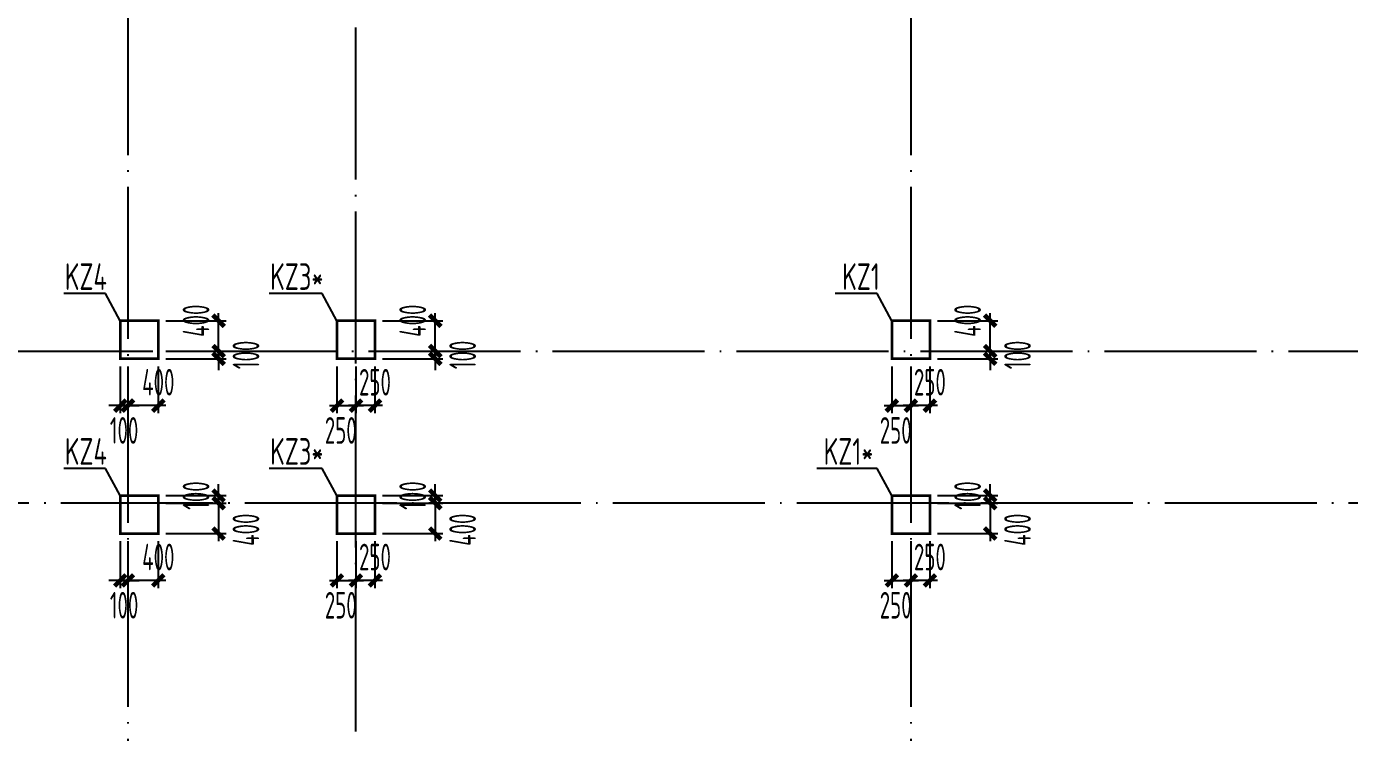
# Model space of a CAD drawing. Extents: x -472319 to -112444, y -516749 to -5704.
# Drawn here: x -418573 to -401168, y -349589 to -340299 of the extents above; entities that cross this region are included whole.
import ezdxf

# ---------------------------------------------------------------- set-up
doc = ezdxf.new("R2010")
doc.units = 0
doc.header["$LTSCALE"] = 100
doc.header["$MEASUREMENT"] = 0
doc.linetypes.add('CENTER', pattern=[2, 1.25, -0.25, 0.25, -0.25])
doc.linetypes.add('DOTE', pattern=[2.42, 2, -0.2, 0.02, -0.2])
for name, color, linetype in [('DOTE', 1, 'CENTER'), ('TEXT', 7, 'Continuous'), ('填充', 8, 'Continuous'), ('审核修改', 6, 'Continuous'), ('柱', 2, 'Continuous')]:
    doc.layers.add(name, color=color, linetype=linetype)
doc.styles.add('HZ', font='tssdeng.shx', dxfattribs={"width": 0.6, "height": 350, "bigfont": 'a.shx'})
doc.styles.add('TSSD_Dimension', font='Tssdeng.shx', dxfattribs={"width": 0.7, "bigfont": 'hztxt.shx'})
doc.dimstyles.new('DIMN', dxfattribs={"dimtxt": 350, "dimasz": 150, "dimexe": 100, "dimexo": 100, "dimgap": 75, "dimtad": 1, "dimdec": 0, "dimzin": 0, "dimdsep": 46, "dimtxsty": 'HZ', "dimblk": 'ARCHTICK', "dimcen": 0.09, "dimdle": 100, "dimclrd": 3, "dimclre": 3, "dimclrt": 7, "dimazin": 2, "dimtfac": 1, "dimtdec": 0, "dimtmove": 2, "dimatfit": 3, "dimldrblk": 'ARCHTICK', "dimfxl": 1, "dimtolj": 1, "dimtzin": 0, "dimarcsym": 0})

# ---------------------------------------------------------------- blocks, each defined once
blk = doc.blocks.new('_ArchTick')
at = {"color": 0, "linetype": 'ByBlock', "const_width": 0.4}
blk.add_lwpolyline([(-0.5, -0.5), (0.5, 0.5)], dxfattribs=at)
blk = doc.blocks.new('*D2093')
at = {"layer": 'Defpoints', "color": 0, "transparency": 16777216}
for p in [(-416838, -344571), (-416838, -344671), (-416045, -344671)]:
    blk.add_point(p, dxfattribs=at)
at = {"layer": '填充', "color": 3, "lineweight": -2, "transparency": 16777216}
for p, q in [((-416045, -344571), (-416045, -344421)), ((-416738, -344571), (-415945, -344571)), ((-416045, -344571), (-416045, -344671)), ((-416738, -344671), (-415945, -344671)), ((-416045, -344671), (-416045, -344821))]:
    blk.add_line(p, q, dxfattribs=at)
at = {"layer": '填充', "color": 3, "lineweight": -2, "transparency": 16777216, "xscale": 150, "yscale": 150, "zscale": 150}
for p, rotation in [((-416045, -344571), 270), ((-416045, -344671), 90)]:
    blk.add_blockref('_ArchTick', p, dxfattribs=dict(at, rotation=rotation))
at = {"layer": '填充', "color": 7, "transparency": 16777216, "insert": (-415685, -344621), "char_height": 350, "attachment_point": 5, "rotation": 90, "style": 'HZ'}
blk.add_mtext('\\A1;100', dxfattribs=at)
blk = doc.blocks.new('*D2094')
at = {"layer": 'Defpoints', "color": 0, "transparency": 16777216}
for p in [(-416838, -344171), (-416045, -344171), (-416838, -344571)]:
    blk.add_point(p, dxfattribs=at)
at = {"layer": '填充', "color": 3, "lineweight": -2, "transparency": 16777216}
for p, q in [((-416045, -344671), (-416045, -344071)), ((-416738, -344171), (-415945, -344171)), ((-416738, -344571), (-415945, -344571))]:
    blk.add_line(p, q, dxfattribs=at)
at = {"layer": '填充', "color": 3, "lineweight": -2, "transparency": 16777216, "xscale": 150, "yscale": 150, "zscale": 150}
for p, rotation in [((-416045, -344171), 90), ((-416045, -344571), 270)]:
    blk.add_blockref('_ArchTick', p, dxfattribs=dict(at, rotation=rotation))
at = {"layer": '填充', "color": 7, "transparency": 16777216, "insert": (-416342, -344171), "char_height": 350, "attachment_point": 5, "rotation": 90, "style": 'HZ'}
blk.add_mtext('\\A1;400', dxfattribs=at)
blk = doc.blocks.new('*D2095')
at = {"layer": 'Defpoints', "color": 0, "transparency": 16777216}
for p in [(-417338, -344671), (-417238, -344671), (-417238, -345288)]:
    blk.add_point(p, dxfattribs=at)
at = {"layer": '填充', "color": 3, "lineweight": -2, "transparency": 16777216}
for p, q in [((-417338, -344771), (-417338, -345388)), ((-417238, -344771), (-417238, -345388)), ((-417338, -345288), (-417488, -345288)), ((-417338, -345288), (-417238, -345288)), ((-417238, -345288), (-417088, -345288))]:
    blk.add_line(p, q, dxfattribs=at)
at = {"layer": '填充', "color": 3, "lineweight": -2, "transparency": 16777216, "xscale": 150, "yscale": 150, "zscale": 150}
blk.add_blockref('_ArchTick', (-417338, -345288), dxfattribs=at)
at = {"layer": '填充', "color": 3, "lineweight": -2, "transparency": 16777216, "xscale": 150, "yscale": 150, "zscale": 150, "rotation": 180}
blk.add_blockref('_ArchTick', (-417238, -345288), dxfattribs=at)
at = {"layer": '填充', "color": 7, "transparency": 16777216, "insert": (-417288, -345614), "char_height": 350, "attachment_point": 5, "style": 'HZ'}
blk.add_mtext('\\A1;100', dxfattribs=at)
blk = doc.blocks.new('*D2096')
at = {"layer": 'Defpoints', "color": 0, "transparency": 16777216}
for p in [(-417238, -344671), (-416838, -344671), (-417238, -345288)]:
    blk.add_point(p, dxfattribs=at)
at = {"layer": '填充', "color": 3, "lineweight": -2, "transparency": 16777216}
for p, q in [((-417238, -344771), (-417238, -345388)), ((-416838, -344771), (-416838, -345388)), ((-416738, -345288), (-417338, -345288))]:
    blk.add_line(p, q, dxfattribs=at)
at = {"layer": '填充', "color": 3, "lineweight": -2, "transparency": 16777216, "xscale": 150, "yscale": 150, "zscale": 150, "rotation": 180}
blk.add_blockref('_ArchTick', (-417238, -345288), dxfattribs=at)
at = {"layer": '填充', "color": 3, "lineweight": -2, "transparency": 16777216, "xscale": 150, "yscale": 150, "zscale": 150}
blk.add_blockref('_ArchTick', (-416838, -345288), dxfattribs=at)
at = {"layer": '填充', "color": 7, "transparency": 16777216, "insert": (-416838, -344980), "char_height": 350, "attachment_point": 5, "style": 'HZ'}
blk.add_mtext('\\A1;400', dxfattribs=at)
blk = doc.blocks.new('*D2097')
at = {"layer": 'Defpoints', "color": 0, "transparency": 16777216}
for p in [(-416838, -346571), (-416838, -346971), (-416045, -346971)]:
    blk.add_point(p, dxfattribs=at)
at = {"layer": '填充', "color": 3, "lineweight": -2, "transparency": 16777216}
for p, q in [((-416045, -346471), (-416045, -347071)), ((-416738, -346571), (-415945, -346571)), ((-416738, -346971), (-415945, -346971))]:
    blk.add_line(p, q, dxfattribs=at)
at = {"layer": '填充', "color": 3, "lineweight": -2, "transparency": 16777216, "xscale": 150, "yscale": 150, "zscale": 150}
for p, rotation in [((-416045, -346571), 90), ((-416045, -346971), 270)]:
    blk.add_blockref('_ArchTick', p, dxfattribs=dict(at, rotation=rotation))
at = {"layer": '填充', "color": 7, "transparency": 16777216, "insert": (-415685, -346921), "char_height": 350, "attachment_point": 5, "rotation": 90, "style": 'HZ'}
blk.add_mtext('\\A1;400', dxfattribs=at)
blk = doc.blocks.new('*D2098')
at = {"layer": 'Defpoints', "color": 0, "transparency": 16777216}
for p in [(-416838, -346471), (-416045, -346471), (-416838, -346571)]:
    blk.add_point(p, dxfattribs=at)
at = {"layer": '填充', "color": 3, "lineweight": -2, "transparency": 16777216}
for p, q in [((-416045, -346471), (-416045, -346321)), ((-416738, -346471), (-415945, -346471)), ((-416045, -346571), (-416045, -346471)), ((-416738, -346571), (-415945, -346571)), ((-416045, -346571), (-416045, -346721))]:
    blk.add_line(p, q, dxfattribs=at)
at = {"layer": '填充', "color": 3, "lineweight": -2, "transparency": 16777216, "xscale": 150, "yscale": 150, "zscale": 150}
for p, rotation in [((-416045, -346471), 270), ((-416045, -346571), 90)]:
    blk.add_blockref('_ArchTick', p, dxfattribs=dict(at, rotation=rotation))
at = {"layer": '填充', "color": 7, "transparency": 16777216, "insert": (-416342, -346471), "char_height": 350, "attachment_point": 5, "rotation": 90, "style": 'HZ'}
blk.add_mtext('\\A1;100', dxfattribs=at)
blk = doc.blocks.new('*D2099')
at = {"layer": 'Defpoints', "color": 0, "transparency": 16777216}
for p in [(-417338, -346971), (-417238, -346971), (-417238, -347588)]:
    blk.add_point(p, dxfattribs=at)
at = {"layer": '填充', "color": 3, "lineweight": -2, "transparency": 16777216}
for p, q in [((-417338, -347071), (-417338, -347688)), ((-417238, -347071), (-417238, -347688)), ((-417338, -347588), (-417488, -347588)), ((-417338, -347588), (-417238, -347588)), ((-417238, -347588), (-417088, -347588))]:
    blk.add_line(p, q, dxfattribs=at)
at = {"layer": '填充', "color": 3, "lineweight": -2, "transparency": 16777216, "xscale": 150, "yscale": 150, "zscale": 150}
blk.add_blockref('_ArchTick', (-417338, -347588), dxfattribs=at)
at = {"layer": '填充', "color": 3, "lineweight": -2, "transparency": 16777216, "xscale": 150, "yscale": 150, "zscale": 150, "rotation": 180}
blk.add_blockref('_ArchTick', (-417238, -347588), dxfattribs=at)
at = {"layer": '填充', "color": 7, "transparency": 16777216, "insert": (-417288, -347914), "char_height": 350, "attachment_point": 5, "style": 'HZ'}
blk.add_mtext('\\A1;100', dxfattribs=at)
blk = doc.blocks.new('*D2100')
at = {"layer": 'Defpoints', "color": 0, "transparency": 16777216}
for p in [(-417238, -346971), (-416838, -346971), (-417238, -347588)]:
    blk.add_point(p, dxfattribs=at)
at = {"layer": '填充', "color": 3, "lineweight": -2, "transparency": 16777216}
for p, q in [((-417238, -347071), (-417238, -347688)), ((-416838, -347071), (-416838, -347688)), ((-416738, -347588), (-417338, -347588))]:
    blk.add_line(p, q, dxfattribs=at)
at = {"layer": '填充', "color": 3, "lineweight": -2, "transparency": 16777216, "xscale": 150, "yscale": 150, "zscale": 150, "rotation": 180}
blk.add_blockref('_ArchTick', (-417238, -347588), dxfattribs=at)
at = {"layer": '填充', "color": 3, "lineweight": -2, "transparency": 16777216, "xscale": 150, "yscale": 150, "zscale": 150}
blk.add_blockref('_ArchTick', (-416838, -347588), dxfattribs=at)
at = {"layer": '填充', "color": 7, "transparency": 16777216, "insert": (-416838, -347280), "char_height": 350, "attachment_point": 5, "style": 'HZ'}
blk.add_mtext('\\A1;400', dxfattribs=at)
blk = doc.blocks.new('*D2101')
at = {"layer": 'Defpoints', "color": 0, "transparency": 16777216}
for p in [(-413988, -346571), (-413988, -346971), (-413195, -346971)]:
    blk.add_point(p, dxfattribs=at)
at = {"layer": '填充', "color": 3, "lineweight": -2, "transparency": 16777216}
for p, q in [((-413195, -346471), (-413195, -347071)), ((-413888, -346571), (-413095, -346571)), ((-413888, -346971), (-413095, -346971))]:
    blk.add_line(p, q, dxfattribs=at)
at = {"layer": '填充', "color": 3, "lineweight": -2, "transparency": 16777216, "xscale": 150, "yscale": 150, "zscale": 150}
for p, rotation in [((-413195, -346571), 90), ((-413195, -346971), 270)]:
    blk.add_blockref('_ArchTick', p, dxfattribs=dict(at, rotation=rotation))
at = {"layer": '填充', "color": 7, "transparency": 16777216, "insert": (-412835, -346921), "char_height": 350, "attachment_point": 5, "rotation": 90, "style": 'HZ'}
blk.add_mtext('\\A1;400', dxfattribs=at)
blk = doc.blocks.new('*D2102')
at = {"layer": 'Defpoints', "color": 0, "transparency": 16777216}
for p in [(-413988, -346471), (-413195, -346471), (-413988, -346571)]:
    blk.add_point(p, dxfattribs=at)
at = {"layer": '填充', "color": 3, "lineweight": -2, "transparency": 16777216}
for p, q in [((-413195, -346471), (-413195, -346321)), ((-413888, -346471), (-413095, -346471)), ((-413195, -346571), (-413195, -346471)), ((-413888, -346571), (-413095, -346571)), ((-413195, -346571), (-413195, -346721))]:
    blk.add_line(p, q, dxfattribs=at)
at = {"layer": '填充', "color": 3, "lineweight": -2, "transparency": 16777216, "xscale": 150, "yscale": 150, "zscale": 150}
for p, rotation in [((-413195, -346471), 270), ((-413195, -346571), 90)]:
    blk.add_blockref('_ArchTick', p, dxfattribs=dict(at, rotation=rotation))
at = {"layer": '填充', "color": 7, "transparency": 16777216, "insert": (-413492, -346471), "char_height": 350, "attachment_point": 5, "rotation": 90, "style": 'HZ'}
blk.add_mtext('\\A1;100', dxfattribs=at)
blk = doc.blocks.new('*D2103')
at = {"layer": 'Defpoints', "color": 0, "transparency": 16777216}
for p in [(-414488, -346971), (-414238, -346971), (-414238, -347588)]:
    blk.add_point(p, dxfattribs=at)
at = {"layer": '填充', "color": 3, "lineweight": -2, "transparency": 16777216}
for p, q in [((-414488, -347071), (-414488, -347688)), ((-414238, -347071), (-414238, -347688)), ((-414588, -347588), (-414138, -347588))]:
    blk.add_line(p, q, dxfattribs=at)
at = {"layer": '填充', "color": 3, "lineweight": -2, "transparency": 16777216, "xscale": 150, "yscale": 150, "zscale": 150, "rotation": 180}
blk.add_blockref('_ArchTick', (-414488, -347588), dxfattribs=at)
at = {"layer": '填充', "color": 3, "lineweight": -2, "transparency": 16777216, "xscale": 150, "yscale": 150, "zscale": 150}
blk.add_blockref('_ArchTick', (-414238, -347588), dxfattribs=at)
at = {"layer": '填充', "color": 7, "transparency": 16777216, "insert": (-414438, -347914), "char_height": 350, "attachment_point": 5, "style": 'HZ'}
blk.add_mtext('\\A1;250', dxfattribs=at)
blk = doc.blocks.new('*D2104')
at = {"layer": 'Defpoints', "color": 0, "transparency": 16777216}
for p in [(-414238, -346971), (-413988, -346971), (-414238, -347588)]:
    blk.add_point(p, dxfattribs=at)
at = {"layer": '填充', "color": 3, "lineweight": -2, "transparency": 16777216}
for p, q in [((-414238, -347071), (-414238, -347688)), ((-413988, -347071), (-413988, -347688)), ((-413888, -347588), (-414338, -347588))]:
    blk.add_line(p, q, dxfattribs=at)
at = {"layer": '填充', "color": 3, "lineweight": -2, "transparency": 16777216, "xscale": 150, "yscale": 150, "zscale": 150, "rotation": 180}
blk.add_blockref('_ArchTick', (-414238, -347588), dxfattribs=at)
at = {"layer": '填充', "color": 3, "lineweight": -2, "transparency": 16777216, "xscale": 150, "yscale": 150, "zscale": 150}
blk.add_blockref('_ArchTick', (-413988, -347588), dxfattribs=at)
at = {"layer": '填充', "color": 7, "transparency": 16777216, "insert": (-413988, -347280), "char_height": 350, "attachment_point": 5, "style": 'HZ'}
blk.add_mtext('\\A1;250', dxfattribs=at)
blk = doc.blocks.new('*D2105')
at = {"layer": 'Defpoints', "color": 0, "transparency": 16777216}
for p in [(-413988, -344571), (-413988, -344671), (-413195, -344671)]:
    blk.add_point(p, dxfattribs=at)
at = {"layer": '填充', "color": 3, "lineweight": -2, "transparency": 16777216}
for p, q in [((-413195, -344571), (-413195, -344421)), ((-413888, -344571), (-413095, -344571)), ((-413195, -344571), (-413195, -344671)), ((-413888, -344671), (-413095, -344671)), ((-413195, -344671), (-413195, -344821))]:
    blk.add_line(p, q, dxfattribs=at)
at = {"layer": '填充', "color": 3, "lineweight": -2, "transparency": 16777216, "xscale": 150, "yscale": 150, "zscale": 150}
for p, rotation in [((-413195, -344571), 270), ((-413195, -344671), 90)]:
    blk.add_blockref('_ArchTick', p, dxfattribs=dict(at, rotation=rotation))
at = {"layer": '填充', "color": 7, "transparency": 16777216, "insert": (-412835, -344621), "char_height": 350, "attachment_point": 5, "rotation": 90, "style": 'HZ'}
blk.add_mtext('\\A1;100', dxfattribs=at)
blk = doc.blocks.new('*D2106')
at = {"layer": 'Defpoints', "color": 0, "transparency": 16777216}
for p in [(-413988, -344171), (-413195, -344171), (-413988, -344571)]:
    blk.add_point(p, dxfattribs=at)
at = {"layer": '填充', "color": 3, "lineweight": -2, "transparency": 16777216}
for p, q in [((-413195, -344671), (-413195, -344071)), ((-413888, -344171), (-413095, -344171)), ((-413888, -344571), (-413095, -344571))]:
    blk.add_line(p, q, dxfattribs=at)
at = {"layer": '填充', "color": 3, "lineweight": -2, "transparency": 16777216, "xscale": 150, "yscale": 150, "zscale": 150}
for p, rotation in [((-413195, -344171), 90), ((-413195, -344571), 270)]:
    blk.add_blockref('_ArchTick', p, dxfattribs=dict(at, rotation=rotation))
at = {"layer": '填充', "color": 7, "transparency": 16777216, "insert": (-413492, -344171), "char_height": 350, "attachment_point": 5, "rotation": 90, "style": 'HZ'}
blk.add_mtext('\\A1;400', dxfattribs=at)
blk = doc.blocks.new('*D2107')
at = {"layer": 'Defpoints', "color": 0, "transparency": 16777216}
for p in [(-414488, -344671), (-414238, -344671), (-414238, -345288)]:
    blk.add_point(p, dxfattribs=at)
at = {"layer": '填充', "color": 3, "lineweight": -2, "transparency": 16777216}
for p, q in [((-414488, -344771), (-414488, -345388)), ((-414238, -344771), (-414238, -345388)), ((-414588, -345288), (-414138, -345288))]:
    blk.add_line(p, q, dxfattribs=at)
at = {"layer": '填充', "color": 3, "lineweight": -2, "transparency": 16777216, "xscale": 150, "yscale": 150, "zscale": 150, "rotation": 180}
blk.add_blockref('_ArchTick', (-414488, -345288), dxfattribs=at)
at = {"layer": '填充', "color": 3, "lineweight": -2, "transparency": 16777216, "xscale": 150, "yscale": 150, "zscale": 150}
blk.add_blockref('_ArchTick', (-414238, -345288), dxfattribs=at)
at = {"layer": '填充', "color": 7, "transparency": 16777216, "insert": (-414438, -345614), "char_height": 350, "attachment_point": 5, "style": 'HZ'}
blk.add_mtext('\\A1;250', dxfattribs=at)
blk = doc.blocks.new('*D2108')
at = {"layer": 'Defpoints', "color": 0, "transparency": 16777216}
for p in [(-414238, -344671), (-413988, -344671), (-414238, -345288)]:
    blk.add_point(p, dxfattribs=at)
at = {"layer": '填充', "color": 3, "lineweight": -2, "transparency": 16777216}
for p, q in [((-414238, -344771), (-414238, -345388)), ((-413988, -344771), (-413988, -345388)), ((-413888, -345288), (-414338, -345288))]:
    blk.add_line(p, q, dxfattribs=at)
at = {"layer": '填充', "color": 3, "lineweight": -2, "transparency": 16777216, "xscale": 150, "yscale": 150, "zscale": 150, "rotation": 180}
blk.add_blockref('_ArchTick', (-414238, -345288), dxfattribs=at)
at = {"layer": '填充', "color": 3, "lineweight": -2, "transparency": 16777216, "xscale": 150, "yscale": 150, "zscale": 150}
blk.add_blockref('_ArchTick', (-413988, -345288), dxfattribs=at)
at = {"layer": '填充', "color": 7, "transparency": 16777216, "insert": (-413988, -344980), "char_height": 350, "attachment_point": 5, "style": 'HZ'}
blk.add_mtext('\\A1;250', dxfattribs=at)
blk = doc.blocks.new('*D2117')
at = {"layer": 'Defpoints', "color": 0, "transparency": 16777216}
for p in [(-406688, -346571), (-406688, -346971), (-405895, -346971)]:
    blk.add_point(p, dxfattribs=at)
at = {"layer": '填充', "color": 3, "lineweight": -2, "transparency": 16777216}
for p, q in [((-405895, -346471), (-405895, -347071)), ((-406588, -346571), (-405795, -346571)), ((-406588, -346971), (-405795, -346971))]:
    blk.add_line(p, q, dxfattribs=at)
at = {"layer": '填充', "color": 3, "lineweight": -2, "transparency": 16777216, "xscale": 150, "yscale": 150, "zscale": 150}
for p, rotation in [((-405895, -346571), 90), ((-405895, -346971), 270)]:
    blk.add_blockref('_ArchTick', p, dxfattribs=dict(at, rotation=rotation))
at = {"layer": '填充', "color": 7, "transparency": 16777216, "insert": (-405535, -346921), "char_height": 350, "attachment_point": 5, "rotation": 90, "style": 'HZ'}
blk.add_mtext('\\A1;400', dxfattribs=at)
blk = doc.blocks.new('*D2118')
at = {"layer": 'Defpoints', "color": 0, "transparency": 16777216}
for p in [(-406688, -346471), (-405895, -346471), (-406688, -346571)]:
    blk.add_point(p, dxfattribs=at)
at = {"layer": '填充', "color": 3, "lineweight": -2, "transparency": 16777216}
for p, q in [((-405895, -346471), (-405895, -346321)), ((-406588, -346471), (-405795, -346471)), ((-405895, -346571), (-405895, -346471)), ((-406588, -346571), (-405795, -346571)), ((-405895, -346571), (-405895, -346721))]:
    blk.add_line(p, q, dxfattribs=at)
at = {"layer": '填充', "color": 3, "lineweight": -2, "transparency": 16777216, "xscale": 150, "yscale": 150, "zscale": 150}
for p, rotation in [((-405895, -346471), 270), ((-405895, -346571), 90)]:
    blk.add_blockref('_ArchTick', p, dxfattribs=dict(at, rotation=rotation))
at = {"layer": '填充', "color": 7, "transparency": 16777216, "insert": (-406192, -346471), "char_height": 350, "attachment_point": 5, "rotation": 90, "style": 'HZ'}
blk.add_mtext('\\A1;100', dxfattribs=at)
blk = doc.blocks.new('*D2119')
at = {"layer": 'Defpoints', "color": 0, "transparency": 16777216}
for p in [(-407188, -346971), (-406938, -346971), (-406938, -347588)]:
    blk.add_point(p, dxfattribs=at)
at = {"layer": '填充', "color": 3, "lineweight": -2, "transparency": 16777216}
for p, q in [((-407188, -347071), (-407188, -347688)), ((-406938, -347071), (-406938, -347688)), ((-407288, -347588), (-406838, -347588))]:
    blk.add_line(p, q, dxfattribs=at)
at = {"layer": '填充', "color": 3, "lineweight": -2, "transparency": 16777216, "xscale": 150, "yscale": 150, "zscale": 150, "rotation": 180}
blk.add_blockref('_ArchTick', (-407188, -347588), dxfattribs=at)
at = {"layer": '填充', "color": 3, "lineweight": -2, "transparency": 16777216, "xscale": 150, "yscale": 150, "zscale": 150}
blk.add_blockref('_ArchTick', (-406938, -347588), dxfattribs=at)
at = {"layer": '填充', "color": 7, "transparency": 16777216, "insert": (-407138, -347914), "char_height": 350, "attachment_point": 5, "style": 'HZ'}
blk.add_mtext('\\A1;250', dxfattribs=at)
blk = doc.blocks.new('*D2120')
at = {"layer": 'Defpoints', "color": 0, "transparency": 16777216}
for p in [(-406938, -346971), (-406688, -346971), (-406938, -347588)]:
    blk.add_point(p, dxfattribs=at)
at = {"layer": '填充', "color": 3, "lineweight": -2, "transparency": 16777216}
for p, q in [((-406938, -347071), (-406938, -347688)), ((-406688, -347071), (-406688, -347688)), ((-406588, -347588), (-407038, -347588))]:
    blk.add_line(p, q, dxfattribs=at)
at = {"layer": '填充', "color": 3, "lineweight": -2, "transparency": 16777216, "xscale": 150, "yscale": 150, "zscale": 150, "rotation": 180}
blk.add_blockref('_ArchTick', (-406938, -347588), dxfattribs=at)
at = {"layer": '填充', "color": 3, "lineweight": -2, "transparency": 16777216, "xscale": 150, "yscale": 150, "zscale": 150}
blk.add_blockref('_ArchTick', (-406688, -347588), dxfattribs=at)
at = {"layer": '填充', "color": 7, "transparency": 16777216, "insert": (-406688, -347280), "char_height": 350, "attachment_point": 5, "style": 'HZ'}
blk.add_mtext('\\A1;250', dxfattribs=at)
blk = doc.blocks.new('*D2121')
at = {"layer": 'Defpoints', "color": 0, "transparency": 16777216}
for p in [(-406688, -344571), (-406688, -344671), (-405895, -344671)]:
    blk.add_point(p, dxfattribs=at)
at = {"layer": '填充', "color": 3, "lineweight": -2, "transparency": 16777216}
for p, q in [((-405895, -344571), (-405895, -344421)), ((-406588, -344571), (-405795, -344571)), ((-405895, -344571), (-405895, -344671)), ((-406588, -344671), (-405795, -344671)), ((-405895, -344671), (-405895, -344821))]:
    blk.add_line(p, q, dxfattribs=at)
at = {"layer": '填充', "color": 3, "lineweight": -2, "transparency": 16777216, "xscale": 150, "yscale": 150, "zscale": 150}
for p, rotation in [((-405895, -344571), 270), ((-405895, -344671), 90)]:
    blk.add_blockref('_ArchTick', p, dxfattribs=dict(at, rotation=rotation))
at = {"layer": '填充', "color": 7, "transparency": 16777216, "insert": (-405535, -344621), "char_height": 350, "attachment_point": 5, "rotation": 90, "style": 'HZ'}
blk.add_mtext('\\A1;100', dxfattribs=at)
blk = doc.blocks.new('*D2122')
at = {"layer": 'Defpoints', "color": 0, "transparency": 16777216}
for p in [(-406688, -344171), (-405895, -344171), (-406688, -344571)]:
    blk.add_point(p, dxfattribs=at)
at = {"layer": '填充', "color": 3, "lineweight": -2, "transparency": 16777216}
for p, q in [((-405895, -344671), (-405895, -344071)), ((-406588, -344171), (-405795, -344171)), ((-406588, -344571), (-405795, -344571))]:
    blk.add_line(p, q, dxfattribs=at)
at = {"layer": '填充', "color": 3, "lineweight": -2, "transparency": 16777216, "xscale": 150, "yscale": 150, "zscale": 150}
for p, rotation in [((-405895, -344171), 90), ((-405895, -344571), 270)]:
    blk.add_blockref('_ArchTick', p, dxfattribs=dict(at, rotation=rotation))
at = {"layer": '填充', "color": 7, "transparency": 16777216, "insert": (-406192, -344171), "char_height": 350, "attachment_point": 5, "rotation": 90, "style": 'HZ'}
blk.add_mtext('\\A1;400', dxfattribs=at)
blk = doc.blocks.new('*D2123')
at = {"layer": 'Defpoints', "color": 0, "transparency": 16777216}
for p in [(-407188, -344671), (-406938, -344671), (-406938, -345288)]:
    blk.add_point(p, dxfattribs=at)
at = {"layer": '填充', "color": 3, "lineweight": -2, "transparency": 16777216}
for p, q in [((-407188, -344771), (-407188, -345388)), ((-406938, -344771), (-406938, -345388)), ((-407288, -345288), (-406838, -345288))]:
    blk.add_line(p, q, dxfattribs=at)
at = {"layer": '填充', "color": 3, "lineweight": -2, "transparency": 16777216, "xscale": 150, "yscale": 150, "zscale": 150, "rotation": 180}
blk.add_blockref('_ArchTick', (-407188, -345288), dxfattribs=at)
at = {"layer": '填充', "color": 3, "lineweight": -2, "transparency": 16777216, "xscale": 150, "yscale": 150, "zscale": 150}
blk.add_blockref('_ArchTick', (-406938, -345288), dxfattribs=at)
at = {"layer": '填充', "color": 7, "transparency": 16777216, "insert": (-407138, -345614), "char_height": 350, "attachment_point": 5, "style": 'HZ'}
blk.add_mtext('\\A1;250', dxfattribs=at)
blk = doc.blocks.new('*D2124')
at = {"layer": 'Defpoints', "color": 0, "transparency": 16777216}
for p in [(-406938, -344671), (-406688, -344671), (-406938, -345288)]:
    blk.add_point(p, dxfattribs=at)
at = {"layer": '填充', "color": 3, "lineweight": -2, "transparency": 16777216}
for p, q in [((-406938, -344771), (-406938, -345388)), ((-406688, -344771), (-406688, -345388)), ((-406588, -345288), (-407038, -345288))]:
    blk.add_line(p, q, dxfattribs=at)
at = {"layer": '填充', "color": 3, "lineweight": -2, "transparency": 16777216, "xscale": 150, "yscale": 150, "zscale": 150, "rotation": 180}
blk.add_blockref('_ArchTick', (-406938, -345288), dxfattribs=at)
at = {"layer": '填充', "color": 3, "lineweight": -2, "transparency": 16777216, "xscale": 150, "yscale": 150, "zscale": 150}
blk.add_blockref('_ArchTick', (-406688, -345288), dxfattribs=at)
at = {"layer": '填充', "color": 7, "transparency": 16777216, "insert": (-406688, -344980), "char_height": 350, "attachment_point": 5, "style": 'HZ'}
blk.add_mtext('\\A1;250', dxfattribs=at)

msp = doc.modelspace()

# ---------------------------------------------------------------- linework, layer by layer
at = {"layer": 'DOTE', "linetype": 'DOTE', "ltscale": 10}
for p, q in [((-417238.328, -335151.242), (-417238.328, -354414.782)), ((-414238.328, -354414.782), (-414238.328, -335151.242)), ((-406938.328, -335151.242), (-406938.328, -354414.782)), ((-418912.147, -344570.89), (-355619.518, -344570.89)), ((-355619.518, -346570.89), (-418912.147, -346570.89))]:
    msp.add_line(p, q, dxfattribs=at)
at = {"layer": 'TEXT'}
for p, q in [((-417531.828, -343813.98), (-418082.283, -343813.98)), ((-417338.328, -344170.89), (-417531.828, -343813.98)), ((-414681.828, -343813.98), (-415380.783, -343813.98)), ((-414488.328, -344170.89), (-414681.828, -343813.98)), ((-407381.828, -343813.98), (-407932.283, -343813.98)), ((-407188.328, -344170.89), (-407381.828, -343813.98)), ((-417531.828, -346113.98), (-418082.283, -346113.98)), ((-417338.328, -346470.89), (-417531.828, -346113.98)), ((-414681.828, -346113.98), (-415380.783, -346113.98)), ((-414488.328, -346470.89), (-414681.828, -346113.98)), ((-407381.828, -346113.98), (-408176.283, -346113.98)), ((-407188.328, -346470.89), (-407381.828, -346113.98))]:
    msp.add_line(p, q, dxfattribs=at)
at = {"layer": '柱', "const_width": 35}
for points in [[(-417338.328, -344170.89), (-416838.328, -344170.89), (-416838.328, -344670.89), (-417338.328, -344670.89)], [(-414488.328, -344170.89), (-413988.328, -344170.89), (-413988.328, -344670.89), (-414488.328, -344670.89)], [(-407188.328, -344170.89), (-406688.328, -344170.89), (-406688.328, -344670.89), (-407188.328, -344670.89)], [(-417338.328, -346970.89), (-416838.328, -346970.89), (-416838.328, -346470.89), (-417338.328, -346470.89)], [(-414488.328, -346970.89), (-413988.328, -346970.89), (-413988.328, -346470.89), (-414488.328, -346470.89)], [(-407188.328, -346970.89), (-406688.328, -346970.89), (-406688.328, -346470.89), (-407188.328, -346470.89)]]:
    msp.add_lwpolyline(points, close=True, dxfattribs=at)

# ---------------------------------------------------------------- texts
at = {"layer": 'TEXT', "style": 'TSSD_Dimension', "width": 0.7}
for s, p in [('KZ4', (-418068.452, -343765.789)), ('KZ1', (-407841.952, -343765.789)), ('KZ4', (-418068.452, -346065.789))]:
    msp.add_text(s, height=350, dxfattribs=at).set_placement(p)
at = {"layer": '审核修改', "style": 'TSSD_Dimension', "width": 0.7}
for s, p in [('KZ3*', (-415366.952, -343765.789)), ('KZ3*', (-415366.952, -346065.789)), ('KZ1*', (-408085.952, -346065.789))]:
    msp.add_text(s, height=350, dxfattribs=at).set_placement(p)

# ---------------------------------------------------------------- dimensions: what is measured, and where the dimension line sits
at = {"layer": '填充', "color": 7}
for base, p1, p2, picture, middle in [((-416045, -344170.89), (-416838.328, -344570.89), (-416838.328, -344170.89), '*D2094', (-416341.664, -344170.89)), ((-413195, -344170.89), (-413988.328, -344570.89), (-413988.328, -344170.89), '*D2106', (-413491.664, -344170.89)), ((-405895, -344170.89), (-406688.328, -344570.89), (-406688.328, -344170.89), '*D2122', (-406191.664, -344170.89)), ((-416045, -344670.89), (-416838.328, -344570.89), (-416838.328, -344670.89), '*D2093', (-415685.5, -344620.89)), ((-413195, -344670.89), (-413988.328, -344570.89), (-413988.328, -344670.89), '*D2105', (-412835.5, -344620.89)), ((-405895, -344670.89), (-406688.328, -344570.89), (-406688.328, -344670.89), '*D2121', (-405535.5, -344620.89)), ((-416045, -346470.89), (-416838.328, -346570.89), (-416838.328, -346470.89), '*D2098', (-416341.664, -346470.89)), ((-413195, -346470.89), (-413988.328, -346570.89), (-413988.328, -346470.89), '*D2102', (-413491.664, -346470.89)), ((-405895, -346470.89), (-406688.328, -346570.89), (-406688.328, -346470.89), '*D2118', (-406191.664, -346470.89)), ((-416045, -346970.89), (-416838.328, -346570.89), (-416838.328, -346970.89), '*D2097', (-415685.5, -346920.89)), ((-413195, -346970.89), (-413988.328, -346570.89), (-413988.328, -346970.89), '*D2101', (-412835.5, -346920.89)), ((-405895, -346970.89), (-406688.328, -346570.89), (-406688.328, -346970.89), '*D2117', (-405535.5, -346920.89))]:
    dim = msp.add_linear_dim(base=base, p1=p1, p2=p2, angle=90, dimstyle='DIMN', override={"dimfxl": 100}, dxfattribs=at)
    dim.commit()
    dim.dimension.update_dxf_attribs({"geometry": picture, "text_midpoint": middle, "dimtype": 160})
for base, p1, p2, picture, middle in [((-417238.328, -345288), (-417338.328, -344670.89), (-417238.328, -344670.89), '*D2095', (-417288.328, -345614)), ((-417238.328, -345288), (-416838.328, -344670.89), (-417238.328, -344670.89), '*D2096', (-416838.328, -344980)), ((-414238.328, -345288), (-414488.328, -344670.89), (-414238.328, -344670.89), '*D2107', (-414438.328, -345614)), ((-414238.328, -345288), (-413988.328, -344670.89), (-414238.328, -344670.89), '*D2108', (-413988.328, -344980)), ((-406938.328, -345288), (-407188.328, -344670.89), (-406938.328, -344670.89), '*D2123', (-407138.328, -345614)), ((-406938.328, -345288), (-406688.328, -344670.89), (-406938.328, -344670.89), '*D2124', (-406688.328, -344980)), ((-417238.328, -347588), (-417338.328, -346970.89), (-417238.328, -346970.89), '*D2099', (-417288.328, -347914)), ((-417238.328, -347588), (-416838.328, -346970.89), (-417238.328, -346970.89), '*D2100', (-416838.328, -347280)), ((-414238.328, -347588), (-414488.328, -346970.89), (-414238.328, -346970.89), '*D2103', (-414438.328, -347914)), ((-414238.328, -347588), (-413988.328, -346970.89), (-414238.328, -346970.89), '*D2104', (-413988.328, -347280)), ((-406938.328, -347588), (-407188.328, -346970.89), (-406938.328, -346970.89), '*D2119', (-407138.328, -347914)), ((-406938.328, -347588), (-406688.328, -346970.89), (-406938.328, -346970.89), '*D2120', (-406688.328, -347280))]:
    dim = msp.add_linear_dim(base=base, p1=p1, p2=p2, dimstyle='DIMN', override={"dimfxl": 100}, dxfattribs=at)
    dim.commit()
    dim.dimension.update_dxf_attribs({"geometry": picture, "text_midpoint": middle, "dimtype": 160})

doc.saveas('drawing.dxf')
